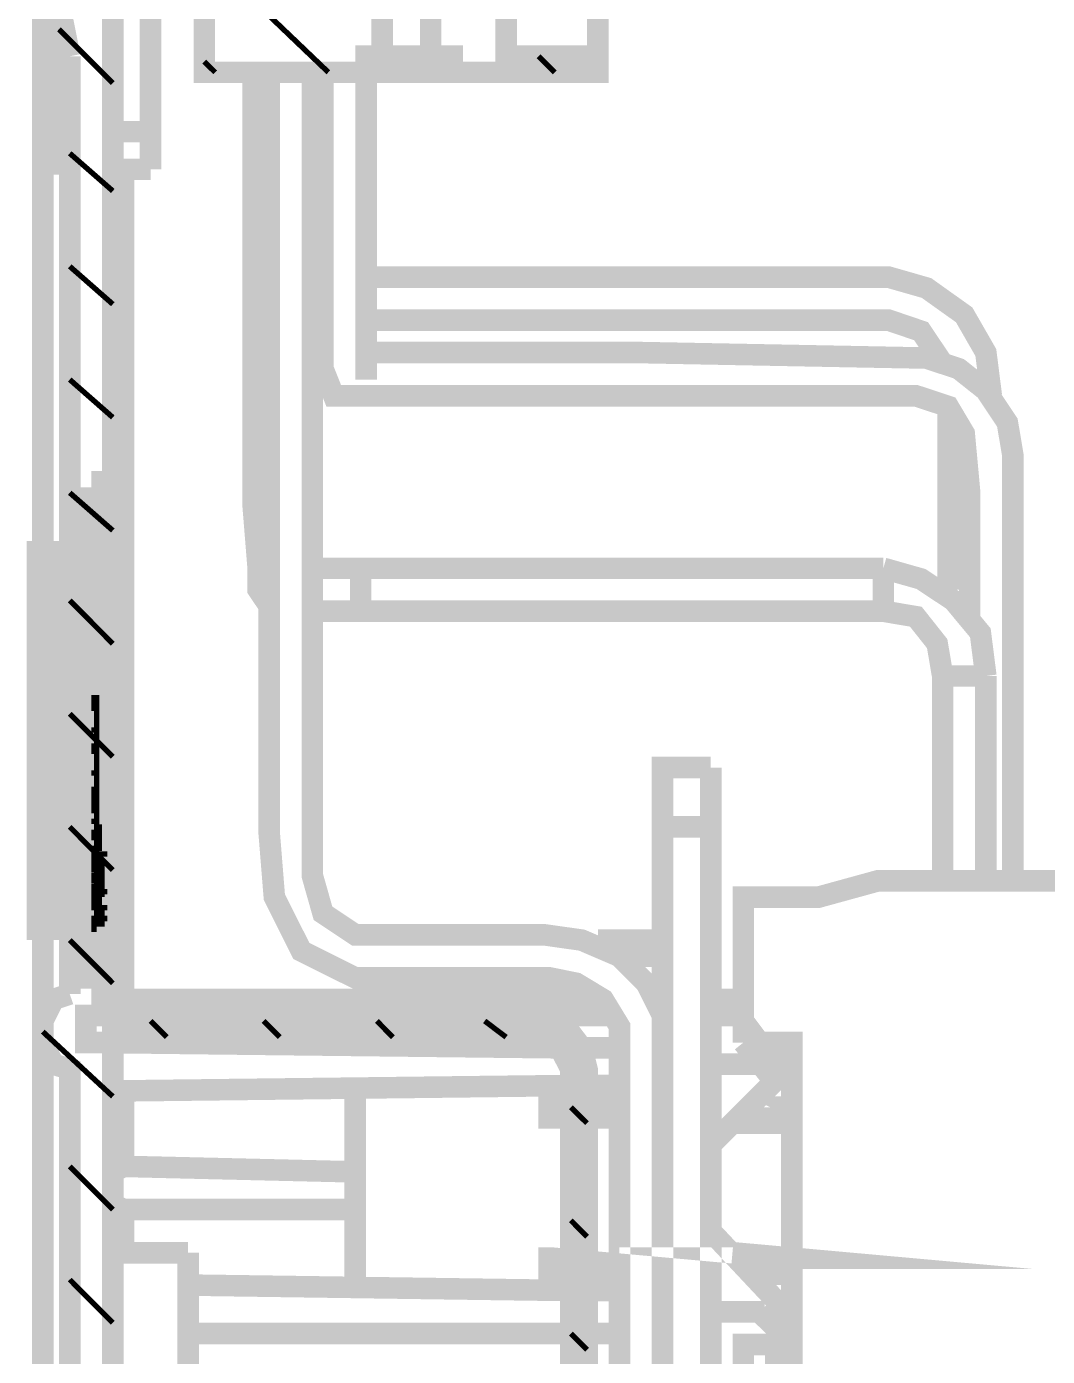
# Model space of a CAD drawing. Header units: metres. Extents: x 2999 to 3164, y 1641 to 1678.
# Drawn here: x 3014.637 to 3015.223, y 1650.656 to 1651.42 of the extents above; entities that cross this region are included whole.
import ezdxf

# ---------------------------------------------------------------- set-up
doc = ezdxf.new("R2010")
doc.units = ezdxf.units.M
doc.layers.add('BLACK', color=7, linetype='Continuous')

msp = doc.modelspace()

# ---------------------------------------------------------------- linework, layer by layer
at = {"layer": 'BLACK'}
for points, const_width in [([(3014.68641, 1650.3839), (3014.68641, 1650.83588), (3014.67097, 1650.83588), (3014.67097, 1650.85146), (3014.68641, 1650.85146), (3014.68641, 1652.35924)], 0.01238), ([(3014.739, 1652.3498), (3014.739, 1651.39326), (3014.83197, 1651.39326), (3014.83197, 1651.40247), (3014.84119, 1651.40247), (3014.84119, 1651.4645), (3014.86906, 1651.4645), (3014.86906, 1651.40247), (3014.88142, 1651.40247), (3014.88142, 1651.39326), (3014.9651, 1651.39326), (3014.9651, 1651.40247), (3014.91236, 1651.40247), (3014.91236, 1651.54796), (3014.9651, 1651.54796), (3014.9651, 1651.55732), (3014.91236, 1651.55732), (3014.91236, 1651.59441)], 0.01238), ([(3014.9651, 1651.54796), (3014.9651, 1651.40247)], 0.01238), ([(3014.81025, 1651.39326), (3014.739, 1651.46136)], 0.0031), ([(3014.65547, 1651.43349), (3014.66168, 1651.40247)], 0.01238), ([(3014.68641, 1651.35917), (3014.70813, 1651.35917), (3014.70813, 1651.42727)], 0.01238), ([(3014.68641, 1651.38711), (3014.65547, 1651.41791)], 0.0031), ([(3014.66168, 1651.40247), (3014.66168, 1650.86382)], 0.01238), ([(3014.84119, 1651.40247), (3014.86906, 1651.40247)], 0.01238), ([(3014.74522, 1651.39326), (3014.739, 1651.3994)], 0.0031), ([(3014.77623, 1651.0867), (3014.76994, 1651.09606), (3014.76994, 1651.10835), (3014.76694, 1651.14558), (3014.76694, 1651.39326)], 0.01238), ([(3014.97746, 1650.41791), (3014.97746, 1650.84531), (3014.9681, 1650.86067), (3014.95266, 1650.86996), (3014.93716, 1650.87311), (3014.82568, 1650.87311), (3014.79474, 1650.88854), (3014.77923, 1650.91948), (3014.77623, 1650.95664), (3014.77623, 1651.39326)], 0.01238), ([(3014.80103, 1651.39326), (3014.80103, 1650.93185), (3014.80717, 1650.91019), (3014.82568, 1650.89783), (3014.93408, 1650.89783), (3014.95581, 1650.89476), (3014.97746, 1650.88547), (3014.99289, 1650.86996), (3015.00218, 1650.85146), (3015.00218, 1650.41184), (3014.99589, 1650.40563), (3014.97124, 1650.40563)], 0.01238), ([(3014.80717, 1651.21982), (3014.80717, 1651.39326)], 0.01238), ([(3014.83197, 1651.39326), (3014.83197, 1651.21675)], 0.01238), ([(3014.83197, 1651.39326), (3014.88142, 1651.39326)], 0.01238), ([(3014.9403, 1651.39326), (3014.93101, 1651.40247)], 0.0031), ([(3014.64618, 1651.35917), (3014.64618, 1651.34673)], 0.01238), ([(3014.65239, 1651.35917), (3014.66168, 1651.35917)], 0.01238), ([(3014.65239, 1651.34059), (3014.65239, 1651.35917)], 0.01238), ([(3014.70813, 1651.33752), (3014.70813, 1651.35917)], 0.01238), ([(3014.64618, 1651.34673), (3014.64932, 1651.34059), (3014.65239, 1651.34059)], 0.01238), ([(3014.64618, 1651.34673), (3014.64618, 1650.84831)], 0.01238), ([(3014.66168, 1651.34059), (3014.65239, 1651.34059)], 0.01238), ([(3014.68641, 1651.32508), (3014.66168, 1651.34673)], 0.0031), ([(3014.70813, 1651.33752), (3014.68641, 1651.33752)], 0.01238), ([(3014.69263, 1650.86067), (3014.69263, 1651.33752)], 0.01238), ([(3014.68641, 1651.26006), (3014.66168, 1651.28178)], 0.0031), ([(3014.80103, 1651.27556), (3014.80717, 1651.27556)], 0.01238), ([(3014.83197, 1651.27556), (3015.13224, 1651.27556), (3015.15389, 1651.26935), (3015.17554, 1651.25391), (3015.18798, 1651.23226), (3015.19112, 1651.20746)], 0.01238), ([(3014.80717, 1651.25084), (3014.80103, 1651.25084)], 0.01238), ([(3015.16318, 1651.22604), (3015.15074, 1651.24455), (3015.13224, 1651.25084), (3014.83197, 1651.25084)], 0.01238), ([(3014.83197, 1651.23226), (3014.98982, 1651.23226), (3015.15389, 1651.22911), (3015.1724, 1651.22297), (3015.18798, 1651.21061), (3015.20034, 1651.19203), (3015.20348, 1651.17338), (3015.20348, 1650.92885)], 0.01238), ([(3015.17869, 1651.08055), (3015.17869, 1651.15172), (3015.17554, 1651.18581), (3015.16633, 1651.20132), (3015.14775, 1651.20746), (3014.81332, 1651.20746), (3014.80717, 1651.22297)], 0.01238), ([(3014.68641, 1651.19503), (3014.66168, 1651.21675)], 0.0031), ([(3015.16633, 1651.09606), (3015.16633, 1651.19817)], 0.01238), ([(3014.67412, 1651.15487), (3014.67412, 1650.86689)], 0.01858), ([(3014.68641, 1650.86689), (3014.68641, 1651.15487), (3014.67412, 1651.15487)], 0.01858), ([(3014.68641, 1651.13007), (3014.66168, 1651.15172)], 0.0031), ([(3014.77623, 1651.14558), (3014.76694, 1651.14558)], 0.01238), ([(3014.64618, 1651.12393), (3014.64618, 1650.89476)], 0.01858), ([(3014.80103, 1651.10835), (3014.82882, 1651.10835)], 0.01238), ([(3014.82882, 1651.10835), (3015.12909, 1651.10835)], 0.01238), ([(3014.82882, 1651.10835), (3014.82882, 1651.0837)], 0.01238), ([(3015.18798, 1651.04647), (3015.18483, 1651.07126), (3015.1694, 1651.08984), (3015.15074, 1651.1022), (3015.12909, 1651.10835)], 0.01238), ([(3015.12909, 1651.10835), (3015.12909, 1651.0837)], 0.01238), ([(3014.68641, 1651.06505), (3014.66168, 1651.08984)], 0.0031), ([(3014.82882, 1651.0837), (3014.80103, 1651.0837)], 0.01238), ([(3015.12909, 1651.0837), (3014.82882, 1651.0837)], 0.01238), ([(3015.16318, 1650.92885), (3015.16318, 1651.04647), (3015.16003, 1651.06505), (3015.14775, 1651.08055), (3015.12909, 1651.0837)], 0.01238), ([(3015.18798, 1651.04647), (3015.16318, 1651.04647)], 0.01238), ([(3015.18798, 1651.04647), (3015.18798, 1650.92885)], 0.01238), ([(3014.67412, 1651.0341), (3014.67712, 1651.0341), (3014.67712, 1651.02167)], 0.0031), ([(3014.67712, 1651.03096), (3014.67412, 1651.03096)], 0.0031), ([(3014.68641, 1651.00002), (3014.66168, 1651.02481)], 0.0031), ([(3014.67712, 1651.02796), (3014.67412, 1651.02796)], 0.0031), ([(3014.67412, 1651.01553), (3014.67712, 1651.01553)], 0.0031), ([(3014.67712, 1651.02167), (3014.67712, 1650.91648)], 0.0031), ([(3014.67712, 1651.00624), (3014.67412, 1651.00624)], 0.0031), ([(3014.67412, 1651.00624), (3014.67712, 1651.00624)], 0.0031), ([(3014.67712, 1651.00316), (3014.67412, 1651.00316)], 0.0031), ([(3014.67712, 1651.00316), (3014.67412, 1651.00316)], 0.0031), ([(3014.67712, 1651.00316), (3014.67412, 1651.00316)], 0.0031), ([(3014.67712, 1651.00316), (3014.67412, 1651.00316)], 0.0031), ([(3015.02998, 1650.99387), (3015.00218, 1650.99387), (3015.00218, 1650.95979)], 0.01238), ([(3015.02998, 1650.95979), (3015.02998, 1650.99387)], 0.01238), ([(3014.67712, 1650.99073), (3014.67412, 1650.99073)], 0.0031), ([(3014.67712, 1650.98144), (3014.67412, 1650.98144)], 0.0031), ([(3014.67712, 1650.98144), (3014.67412, 1650.98144)], 0.0031), ([(3014.67712, 1650.97837), (3014.67412, 1650.97837)], 0.0031), ([(3014.67712, 1650.97837), (3014.67412, 1650.97837)], 0.0031), ([(3014.67712, 1650.97837), (3014.67412, 1650.97837)], 0.0031), ([(3014.67412, 1650.97837), (3014.67712, 1650.97837)], 0.0031), ([(3014.67712, 1650.97522), (3014.67412, 1650.97522)], 0.0031), ([(3014.67712, 1650.97222), (3014.67412, 1650.97222)], 0.0031), ([(3014.67712, 1650.96908), (3014.67412, 1650.96908)], 0.0031), ([(3014.67712, 1650.96908), (3014.67412, 1650.96908)], 0.0031), ([(3014.67712, 1650.96908), (3014.67412, 1650.96908)], 0.0031), ([(3014.67412, 1650.96908), (3014.67712, 1650.96908)], 0.0031), ([(3014.67712, 1650.96293), (3014.67412, 1650.96293)], 0.0031), ([(3015.02998, 1650.95979), (3015.00218, 1650.95979), (3015.00218, 1650.84831)], 0.01238), ([(3015.00218, 1650.5449), (3015.02998, 1650.5449), (3015.02998, 1650.95979)], 0.01238), ([(3014.68641, 1650.93499), (3014.66168, 1650.95979)], 0.0031), ([(3014.67712, 1650.95664), (3014.67412, 1650.95664)], 0.0031), ([(3014.67712, 1650.95664), (3014.67412, 1650.95664)], 0.0031), ([(3014.68026, 1650.95979), (3014.67712, 1650.95979)], 0.0031), ([(3014.68026, 1650.95979), (3014.67712, 1650.95979)], 0.0031), ([(3014.68026, 1650.95664), (3014.67712, 1650.95664)], 0.0031), ([(3014.67712, 1650.95357), (3014.67412, 1650.95357)], 0.0031), ([(3014.67712, 1650.94428), (3014.67712, 1650.95357), (3014.67412, 1650.95357)], 0.0031), ([(3014.67712, 1650.94743), (3014.67412, 1650.94743)], 0.0031), ([(3014.68026, 1650.95357), (3014.67712, 1650.95357)], 0.0031), ([(3014.68026, 1650.95357), (3014.67712, 1650.95357)], 0.0031), ([(3014.68026, 1650.95357), (3014.67712, 1650.95357)], 0.0031), ([(3014.68026, 1650.9505), (3014.67712, 1650.9505)], 0.0031), ([(3014.68026, 1650.9505), (3014.67712, 1650.9505), (3014.68026, 1650.9505), (3014.67712, 1650.9505)], 0.0031), ([(3014.68026, 1650.9505), (3014.67712, 1650.9505)], 0.0031), ([(3014.68026, 1650.9505), (3014.67712, 1650.9505)], 0.0031), ([(3014.68026, 1650.9505), (3014.67712, 1650.9505)], 0.0031), ([(3014.68026, 1650.94743), (3014.67712, 1650.94743)], 0.0031), ([(3014.68026, 1650.94743), (3014.67712, 1650.94743)], 0.0031), ([(3014.68026, 1650.94743), (3014.67712, 1650.94743)], 0.0031), ([(3014.68026, 1650.94743), (3014.67712, 1650.94743)], 0.0031), ([(3014.68026, 1650.94743), (3014.67712, 1650.94743)], 0.0031), ([(3014.68026, 1650.94743), (3014.67712, 1650.94743)], 0.0031), ([(3014.68026, 1650.94428), (3014.67412, 1650.94428)], 0.0031), ([(3014.67712, 1650.94428), (3014.67412, 1650.94428)], 0.0031), ([(3014.67712, 1650.94428), (3014.67412, 1650.94428)], 0.0031), ([(3014.68026, 1650.94121), (3014.67412, 1650.94121)], 0.0031), ([(3014.68026, 1650.94428), (3014.67712, 1650.94428)], 0.0031), ([(3014.68026, 1650.94428), (3014.67712, 1650.94428)], 0.0031), ([(3014.68026, 1650.94428), (3014.67712, 1650.94428)], 0.0031), ([(3014.68026, 1650.94428), (3014.67712, 1650.94428)], 0.0031), ([(3014.68026, 1650.94428), (3014.67712, 1650.94428)], 0.0031), ([(3014.68026, 1650.94428), (3014.67712, 1650.94428)], 0.0031), ([(3014.67712, 1650.93814), (3014.68026, 1650.93814), (3014.68026, 1650.94121)], 0.0031), ([(3014.68026, 1650.94121), (3014.67712, 1650.94121), (3014.68026, 1650.94121), (3014.67712, 1650.94121)], 0.0031), ([(3014.68026, 1650.94121), (3014.67712, 1650.94121)], 0.0031), ([(3014.67712, 1650.94121), (3014.68026, 1650.94121)], 0.0031), ([(3014.68026, 1650.94428), (3014.68334, 1650.94428)], 0.0031), ([(3014.67712, 1650.93814), (3014.67412, 1650.93814)], 0.0031), ([(3014.67712, 1650.93814), (3014.67412, 1650.93814)], 0.0031), ([(3014.67712, 1650.93814), (3014.67412, 1650.93814)], 0.0031), ([(3014.67712, 1650.93814), (3014.67412, 1650.93814)], 0.0031), ([(3014.67712, 1650.93814), (3014.67412, 1650.93814)], 0.0031), ([(3014.67712, 1650.93814), (3014.67412, 1650.93814)], 0.0031), ([(3014.68026, 1650.93814), (3014.67412, 1650.93814)], 0.0031), ([(3014.67712, 1650.93499), (3014.67412, 1650.93499)], 0.0031), ([(3014.68026, 1650.93499), (3014.67412, 1650.93499)], 0.0031), ([(3014.67712, 1650.93185), (3014.67412, 1650.93185)], 0.0031), ([(3014.68026, 1650.93814), (3014.67712, 1650.93814)], 0.0031), ([(3014.67712, 1650.93814), (3014.68026, 1650.93814)], 0.0031), ([(3014.67712, 1650.93814), (3014.68026, 1650.93814)], 0.0031), ([(3014.68026, 1650.93499), (3014.67712, 1650.93499)], 0.0031), ([(3014.68026, 1650.93499), (3014.67712, 1650.93499)], 0.0031), ([(3014.68026, 1650.93499), (3014.67712, 1650.93499)], 0.0031), ([(3014.68026, 1650.93499), (3014.67712, 1650.93499), (3014.67712, 1650.91648)], 0.0031), ([(3014.67712, 1650.93185), (3014.68026, 1650.93185), (3014.68026, 1650.92885)], 0.0031), ([(3014.68026, 1650.93185), (3014.67712, 1650.93185)], 0.0031), ([(3014.68026, 1650.93185), (3014.67712, 1650.93185)], 0.0031), ([(3014.68026, 1650.93814), (3014.68026, 1650.93185)], 0.0031), ([(3014.67712, 1650.92885), (3014.67412, 1650.92885)], 0.0031), ([(3014.68026, 1650.92885), (3014.67412, 1650.92885)], 0.0031), ([(3014.68026, 1650.92885), (3014.67412, 1650.92885), (3014.67712, 1650.92885)], 0.0031), ([(3014.67712, 1650.9257), (3014.67412, 1650.9257)], 0.0031), ([(3014.68026, 1650.9257), (3014.67412, 1650.9257)], 0.0031), ([(3014.68026, 1650.92885), (3014.67712, 1650.92885), (3014.68026, 1650.92885), (3014.68026, 1650.9257)], 0.0031), ([(3014.68026, 1650.92885), (3014.67712, 1650.92885)], 0.0031), ([(3014.68026, 1650.92885), (3014.67712, 1650.92885)], 0.0031), ([(3014.68026, 1650.9257), (3014.68026, 1650.92263)], 0.0031), ([(3014.67712, 1650.92263), (3014.67412, 1650.92263)], 0.0031), ([(3014.68026, 1650.92263), (3014.67412, 1650.92263)], 0.0031), ([(3014.68026, 1650.91948), (3014.67412, 1650.91948)], 0.0031), ([(3014.67412, 1650.90405), (3014.67712, 1650.90405), (3014.67712, 1650.91648)], 0.0031), ([(3014.67712, 1650.91334), (3014.67412, 1650.91334), (3014.67712, 1650.91334), (3014.67712, 1650.91648)], 0.0031), ([(3014.68026, 1650.91648), (3014.67412, 1650.91648)], 0.0031), ([(3014.67412, 1650.91648), (3014.67712, 1650.91648)], 0.0031), ([(3014.68026, 1650.92263), (3014.67712, 1650.92263), (3014.68026, 1650.92263), (3014.67712, 1650.92263)], 0.0031), ([(3014.67712, 1650.92263), (3014.68026, 1650.92263)], 0.0031), ([(3014.68026, 1650.92263), (3014.67712, 1650.92263)], 0.0031), ([(3014.68026, 1650.92263), (3014.67712, 1650.92263)], 0.0031), ([(3014.68026, 1650.91948), (3014.67712, 1650.91948)], 0.0031), ([(3014.68026, 1650.91948), (3014.67712, 1650.91948)], 0.0031), ([(3014.67712, 1650.91948), (3014.68026, 1650.91948)], 0.0031), ([(3014.68026, 1650.91648), (3014.67712, 1650.91648)], 0.0031), ([(3014.68026, 1650.91648), (3014.67712, 1650.91648), (3014.68026, 1650.91648), (3014.67712, 1650.91648)], 0.0031), ([(3014.68026, 1650.91648), (3014.67712, 1650.91648)], 0.0031), ([(3014.68026, 1650.91648), (3014.67712, 1650.91648)], 0.0031), ([(3014.68026, 1650.91648), (3014.67712, 1650.91648)], 0.0031), ([(3014.68026, 1650.91648), (3014.67712, 1650.91648)], 0.0031), ([(3014.68026, 1650.91648), (3014.67712, 1650.91648)], 0.0031), ([(3014.67712, 1650.91648), (3014.68026, 1650.91648)], 0.0031), ([(3014.68026, 1650.91648), (3014.67712, 1650.91648)], 0.0031), ([(3014.68026, 1650.91648), (3014.67712, 1650.91648)], 0.0031), ([(3014.68026, 1650.92263), (3014.68334, 1650.92263)], 0.0031), ([(3014.68026, 1650.92263), (3014.68026, 1650.91948)], 0.0031), ([(3014.67712, 1650.91334), (3014.67412, 1650.91334), (3014.67712, 1650.91334), (3014.67412, 1650.91334)], 0.0031), ([(3014.67712, 1650.91334), (3014.67412, 1650.91334)], 0.0031), ([(3014.67712, 1650.91334), (3014.67412, 1650.91334)], 0.0031), ([(3014.67712, 1650.91334), (3014.67412, 1650.91334)], 0.0031), ([(3014.67712, 1650.91334), (3014.67412, 1650.91334)], 0.0031), ([(3014.67712, 1650.91334), (3014.67412, 1650.91334)], 0.0031), ([(3014.68026, 1650.91334), (3014.67712, 1650.91334)], 0.0031), ([(3014.68026, 1650.91334), (3014.67712, 1650.91334)], 0.0031), ([(3014.68026, 1650.91334), (3014.68026, 1650.90719), (3014.67712, 1650.90719)], 0.0031), ([(3014.68026, 1650.91334), (3014.67712, 1650.91334)], 0.0031), ([(3014.68026, 1650.91334), (3014.67712, 1650.91334)], 0.0031), ([(3014.68026, 1650.91334), (3014.67712, 1650.91334)], 0.0031), ([(3014.67712, 1650.91334), (3014.68026, 1650.91334)], 0.0031), ([(3014.68026, 1650.91019), (3014.67712, 1650.91019)], 0.0031), ([(3014.68026, 1650.91019), (3014.67712, 1650.91019)], 0.0031), ([(3014.68026, 1650.91019), (3014.67712, 1650.91019)], 0.0031), ([(3014.68026, 1650.91019), (3014.67712, 1650.91019)], 0.0031), ([(3014.68026, 1650.91019), (3014.67712, 1650.91019)], 0.0031), ([(3014.68026, 1650.91019), (3014.67712, 1650.91019)], 0.0031), ([(3014.68026, 1650.91019), (3014.67712, 1650.91019)], 0.0031), ([(3014.68026, 1650.91019), (3014.67712, 1650.91019)], 0.0031), ([(3014.67712, 1650.91019), (3014.68026, 1650.91019)], 0.0031), ([(3014.67712, 1650.91019), (3014.68026, 1650.91019)], 0.0031), ([(3014.68026, 1650.91334), (3014.68334, 1650.91334)], 0.0031), ([(3014.67412, 1650.90719), (3014.67712, 1650.90719)], 0.0031), ([(3014.67412, 1650.9009), (3014.67712, 1650.9009)], 0.0031), ([(3014.68026, 1650.90719), (3014.67712, 1650.90719)], 0.0031), ([(3014.68026, 1650.90719), (3014.67712, 1650.90719)], 0.0031), ([(3014.68026, 1650.90719), (3014.67712, 1650.90719)], 0.0031), ([(3014.68026, 1650.90405), (3014.67712, 1650.90405), (3014.68026, 1650.90405), (3014.68026, 1650.90719)], 0.0031), ([(3014.68026, 1650.90719), (3014.67712, 1650.90719)], 0.0031), ([(3014.67712, 1650.90719), (3014.68026, 1650.90719)], 0.0031), ([(3014.67712, 1650.90719), (3014.68026, 1650.90719)], 0.0031), ([(3014.68026, 1650.90405), (3014.67712, 1650.90405)], 0.0031), ([(3014.68026, 1650.90405), (3014.67712, 1650.90405)], 0.0031), ([(3014.68026, 1650.90405), (3014.67712, 1650.90405)], 0.0031), ([(3014.68026, 1650.90719), (3014.68334, 1650.90719)], 0.0031), ([(3014.68641, 1650.86996), (3014.66168, 1650.89476)], 0.0031), ([(3014.9651, 1650.89476), (3014.9651, 1650.89169)], 0.01238), ([(3014.9651, 1650.89476), (3015.00218, 1650.89476)], 0.01238), ([(3014.97746, 1650.88547), (3015.00218, 1650.88547)], 0.01238), ([(3014.67412, 1650.86689), (3014.68641, 1650.86689)], 0.01858), ([(3014.66168, 1650.86382), (3014.65239, 1650.86067), (3014.64618, 1650.84831), (3014.64618, 1650.83588), (3014.65239, 1650.82351), (3014.66168, 1650.82052), (3014.66168, 1650.37461)], 0.01238), ([(3014.9681, 1650.86067), (3014.68641, 1650.86067)], 0.01238), ([(3015.00218, 1650.86067), (3014.99589, 1650.86067)], 0.01238), ([(3015.04863, 1650.86067), (3015.02998, 1650.86067)], 0.01238), ([(3014.97439, 1650.85146), (3014.68641, 1650.85146)], 0.01238), ([(3015.00218, 1650.85146), (3014.99904, 1650.85146)], 0.01238), ([(3015.04863, 1650.85146), (3015.02998, 1650.85146)], 0.01238), ([(3014.94959, 1650.82052), (3014.94959, 1650.38705), (3014.95888, 1650.38705), (3014.95888, 1650.82052), (3014.95581, 1650.83288), (3014.94645, 1650.84531), (3014.93101, 1650.84831), (3014.68641, 1650.84831), (3014.68641, 1650.83902), (3014.93101, 1650.83902)], 0.01238), ([(3014.95581, 1650.38705), (3014.95581, 1650.82052), (3014.95266, 1650.83288), (3014.9433, 1650.84217), (3014.93101, 1650.84531), (3014.68641, 1650.84531)], 0.01238), ([(3014.68641, 1650.84217), (3014.93101, 1650.84217)], 0.01238), ([(3014.71742, 1650.83902), (3014.70813, 1650.84831)], 0.0031), ([(3014.78238, 1650.83902), (3014.77309, 1650.84831)], 0.0031), ([(3014.84733, 1650.83902), (3014.83811, 1650.84831)], 0.0031), ([(3014.91236, 1650.83902), (3014.90007, 1650.84831)], 0.0031), ([(3014.95266, 1650.82052), (3014.94645, 1650.83588), (3014.93101, 1650.84217)], 0.01238), ([(3015.04863, 1650.83588), (3015.04863, 1650.84831)], 0.01238), ([(3014.64618, 1650.83588), (3014.64618, 1650.15166)], 0.01238), ([(3014.68641, 1650.80494), (3014.64618, 1650.84217)], 0.0031), ([(3014.9433, 1650.83288), (3014.68641, 1650.83588)], 0.01238), ([(3014.94959, 1650.82052), (3014.9433, 1650.83288), (3014.93101, 1650.83902)], 0.01238), ([(3015.04863, 1650.83588), (3015.06092, 1650.82052), (3015.07336, 1650.83588)], 0.01238), ([(3014.97746, 1650.83288), (3014.95581, 1650.83288)], 0.01238), ([(3014.95266, 1650.82052), (3014.95266, 1650.38705)], 0.01238), ([(3015.0765, 1650.82351), (3015.02998, 1650.77714)], 0.01238), ([(3015.02998, 1650.82351), (3015.05792, 1650.82351)], 0.01238), ([(3015.02998, 1650.82351), (3015.06092, 1650.82351)], 0.01238), ([(3015.05792, 1650.82351), (3015.06092, 1650.82351)], 0.01238), ([(3015.07336, 1650.82351), (3015.0765, 1650.82351)], 0.01238), ([(3014.94959, 1650.81123), (3014.68641, 1650.80808)], 0.01238), ([(3014.69263, 1650.76478), (3014.69263, 1650.80808)], 0.01238), ([(3014.82568, 1650.80808), (3014.82568, 1650.69346)], 0.01238), ([(3014.97746, 1650.81123), (3014.95888, 1650.81123)], 0.01238), ([(3014.94959, 1650.79879), (3014.93716, 1650.79879), (3014.93716, 1650.79257), (3014.94959, 1650.79257)], 0.01238), ([(3014.97746, 1650.79879), (3014.95888, 1650.79879)], 0.01238), ([(3015.06407, 1650.79879), (3015.06407, 1650.79257)], 0.01238), ([(3014.95888, 1650.78957), (3014.94959, 1650.79879)], 0.0031), ([(3014.95888, 1650.79257), (3014.97746, 1650.79257)], 0.01238), ([(3015.0765, 1650.78957), (3015.04241, 1650.78957)], 0.01238), ([(3015.06407, 1650.79257), (3015.04556, 1650.79257)], 0.01238), ([(3015.06407, 1650.79257), (3015.0765, 1650.79257)], 0.01238), ([(3014.68641, 1650.73998), (3014.66168, 1650.76478)], 0.0031), ([(3014.82568, 1650.73998), (3014.82568, 1650.76163), (3014.69263, 1650.76478), (3014.68641, 1650.76163)], 0.01238), ([(3014.68641, 1650.74305), (3014.69263, 1650.73998), (3014.82568, 1650.73998)], 0.01238), ([(3014.69263, 1650.71518), (3014.69263, 1650.73998)], 0.01238), ([(3014.95888, 1650.7244), (3014.94959, 1650.73376)], 0.0031), ([(3015.02998, 1650.72755), (3015.0765, 1650.67803)], 0.01238), ([(3014.68641, 1650.71518), (3014.72971, 1650.71518)], 0.01238), ([(3014.72971, 1650.64708), (3014.72971, 1650.71518)], 0.01238), ([(3015.04556, 1650.71211), (3015.0765, 1650.71211), (3015.04241, 1650.71518)], 0.01238), ([(3014.94959, 1650.71211), (3014.93716, 1650.71211), (3014.93716, 1650.70589), (3014.94959, 1650.70589)], 0.01238), ([(3014.97746, 1650.71211), (3014.95888, 1650.71211)], 0.01238), ([(3014.95888, 1650.70589), (3014.97746, 1650.70589)], 0.01238), ([(3015.06407, 1650.70589), (3015.05163, 1650.70589)], 0.01238), ([(3015.06407, 1650.71211), (3015.06407, 1650.70589)], 0.01238), ([(3015.06407, 1650.70589), (3015.0765, 1650.70589)], 0.01238), ([(3015.0765, 1650.70275), (3015.05163, 1650.70275)], 0.01238), ([(3014.68641, 1650.67495), (3014.66168, 1650.69975)], 0.0031), ([(3014.94959, 1650.69346), (3014.72971, 1650.6966)], 0.01238), ([(3014.97746, 1650.69346), (3014.95888, 1650.69346)], 0.01238), ([(3015.05792, 1650.68117), (3015.02998, 1650.68117)], 0.01238), ([(3015.02998, 1650.68117), (3015.06092, 1650.68117)], 0.01238), ([(3015.05792, 1650.68117), (3015.07036, 1650.66881), (3015.0765, 1650.66881)], 0.01238), ([(3015.07336, 1650.68117), (3015.0765, 1650.68117)], 0.01238), ([(3014.94959, 1650.66881), (3014.72971, 1650.66881)], 0.01238), ([(3014.97746, 1650.66881), (3014.95888, 1650.66881)], 0.01238), ([(3014.95888, 1650.65952), (3014.94959, 1650.66881)], 0.0031)]:
    msp.add_lwpolyline(points, dxfattribs=dict(at, const_width=const_width))
for points, const_width in [([(3014.64618, 1651.35917), (3014.65239, 1651.35917), (3014.65239, 1652.16715), (3014.64618, 1652.16715), (3014.64618, 1651.35917)], 0.01238), ([(3014.68026, 1650.95979), (3014.67712, 1650.95979), (3014.68026, 1650.95979)], 0.0031), ([(3014.68026, 1650.95979), (3014.67712, 1650.95979), (3014.68026, 1650.95979)], 0.0031), ([(3014.68026, 1650.95664), (3014.67712, 1650.95664), (3014.68026, 1650.95664)], 0.0031), ([(3014.67712, 1650.94743), (3014.67412, 1650.94743), (3014.67712, 1650.94743)], 0.0031), ([(3014.68026, 1650.95357), (3014.67712, 1650.95357), (3014.68026, 1650.95357)], 0.0031), ([(3014.68026, 1650.9505), (3014.67712, 1650.9505), (3014.68026, 1650.9505)], 0.0031), ([(3014.68026, 1650.94743), (3014.67712, 1650.94743), (3014.68026, 1650.94743)], 0.0031), ([(3014.67712, 1650.94743), (3014.68026, 1650.94743), (3014.67712, 1650.94743)], 0.0031), ([(3014.68026, 1650.94428), (3014.67712, 1650.94428), (3014.68026, 1650.94428)], 0.0031), ([(3014.68026, 1650.94121), (3014.67712, 1650.94121), (3014.68026, 1650.94121)], 0.0031), ([(3014.67712, 1650.93814), (3014.67412, 1650.93814), (3014.67712, 1650.93814)], 0.0031), ([(3014.67712, 1650.93814), (3014.67412, 1650.93814), (3014.67712, 1650.93814)], 0.0031), ([(3014.67412, 1650.93499), (3014.68026, 1650.93499), (3014.67412, 1650.93499)], 0.0031), ([(3014.67712, 1650.93185), (3014.67412, 1650.93185), (3014.67712, 1650.93185)], 0.0031), ([(3014.67712, 1650.93185), (3014.67412, 1650.93185), (3014.67712, 1650.93185)], 0.0031), ([(3014.68026, 1650.93499), (3014.67712, 1650.93499), (3014.68026, 1650.93499)], 0.0031), ([(3015.0765, 1650.83588), (3015.0765, 1650.65637), (3015.06721, 1650.65637), (3015.06721, 1650.66252), (3015.04863, 1650.66252), (3015.04863, 1650.56655), (3015.09201, 1650.56655), (3015.12609, 1650.55733), (3015.253, 1650.55733), (3015.253, 1650.63472), (3015.36448, 1650.63472), (3015.36448, 1650.85146), (3015.253, 1650.85146), (3015.253, 1650.92885), (3015.12609, 1650.92885), (3015.09201, 1650.91948), (3015.04863, 1650.91948), (3015.04863, 1650.84831), (3015.05792, 1650.83588), (3015.0765, 1650.83588)], 0.01238), ([(3014.67712, 1650.9257), (3014.67412, 1650.9257), (3014.67712, 1650.9257)], 0.0031), ([(3014.67712, 1650.92263), (3014.67412, 1650.92263), (3014.67712, 1650.92263), (3014.67412, 1650.92263), (3014.67712, 1650.92263)], 0.0031), ([(3014.68026, 1650.92263), (3014.67712, 1650.92263), (3014.68026, 1650.92263)], 0.0031), ([(3014.68026, 1650.91948), (3014.67712, 1650.91948), (3014.68026, 1650.91948)], 0.0031), ([(3014.68026, 1650.91948), (3014.67712, 1650.91948), (3014.68026, 1650.91948)], 0.0031), ([(3014.68026, 1650.91648), (3014.67712, 1650.91648), (3014.68026, 1650.91648)], 0.0031), ([(3014.67712, 1650.91334), (3014.67412, 1650.91334), (3014.67712, 1650.91334)], 0.0031), ([(3014.67712, 1650.91334), (3014.68026, 1650.91334), (3014.67712, 1650.91334)], 0.0031), ([(3014.68026, 1650.91334), (3014.67712, 1650.91334), (3014.68026, 1650.91334)], 0.0031), ([(3014.68026, 1650.91019), (3014.67712, 1650.91019), (3014.68026, 1650.91019)], 0.0031), ([(3014.68026, 1650.91019), (3014.67712, 1650.91019), (3014.68026, 1650.91019)], 0.0031), ([(3014.68026, 1650.91019), (3014.67712, 1650.91019), (3014.68026, 1650.91019)], 0.0031), ([(3014.68026, 1650.91019), (3014.67712, 1650.91019), (3014.68026, 1650.91019)], 0.0031), ([(3014.67712, 1650.90405), (3014.68026, 1650.90405), (3014.67712, 1650.90405)], 0.0031), ([(3015.05163, 1650.79879), (3015.0765, 1650.79879), (3015.05163, 1650.79879)], 0.01238)]:
    msp.add_lwpolyline(points, close=True, dxfattribs=dict(at, const_width=const_width))

doc.saveas('drawing.dxf')
